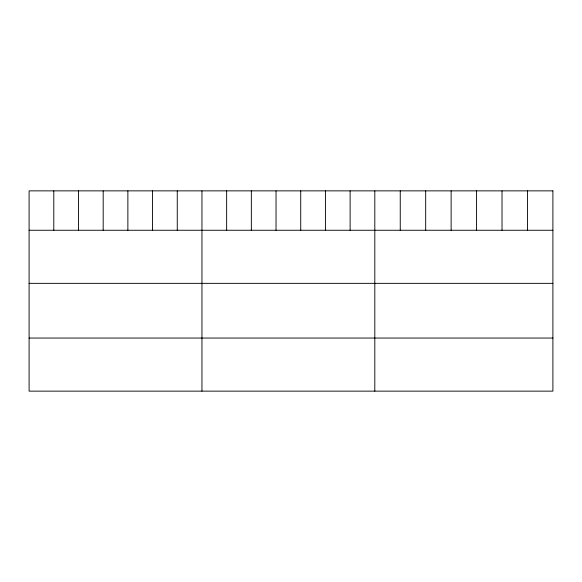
<?xml version="1.0" encoding="UTF-8"?>
<svg xmlns="http://www.w3.org/2000/svg" width="582" height="582" viewBox="0 0 582 582"><rect width="100%" height="100%" fill="white"/><g stroke="black" fill="none" stroke-linecap="round" stroke-linejoin="round"><path stroke-width="0.87" d="M29.1 230.254L552.9 230.254M29.1 283.347L552.9 283.347M29.1 338.047L552.9 338.047M527.459 190.86L527.459 230.254M502.019 190.86L502.019 230.254M476.578 190.86L476.578 230.254M451.13 190.86L451.13 230.254M425.689 190.86L425.689 230.254M400.249 190.86L400.249 230.254M374.808 190.86L374.808 391.14M350.117 190.86L350.117 230.254M325.418 190.86L325.418 230.254M300.727 190.86L300.727 230.254M276.035 190.86L276.035 230.254M251.344 190.86L251.344 230.254M226.645 190.86L226.645 230.254M201.954 190.86L201.954 391.14M177.263 190.86L177.263 230.254M152.564 190.86L152.564 230.254M127.873 190.86L127.873 230.254M103.181 190.86L103.181 230.254M78.49 190.86L78.49 230.254M53.791 190.86L53.791 230.254M552.9 190.86L29.1 190.86L29.1 391.14L552.9 391.14L552.9 190.86"/></g></svg>
